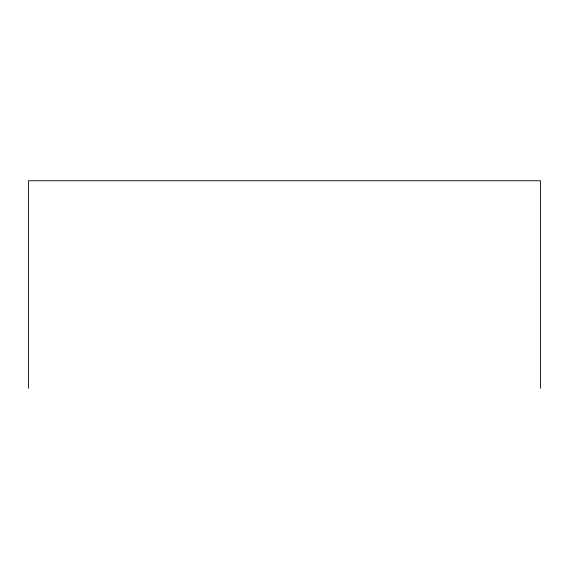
<?xml version="1.0" encoding="UTF-8"?>
<svg xmlns="http://www.w3.org/2000/svg" width="569" height="569" viewBox="0 0 569 569"><rect width="100%" height="100%" fill="white"/><g stroke="black" fill="none" stroke-linecap="round" stroke-linejoin="round"><path stroke-width="0.85" d="M540.55 388.257L540.55 180.743L28.45 180.743L28.45 388.257"/></g></svg>
